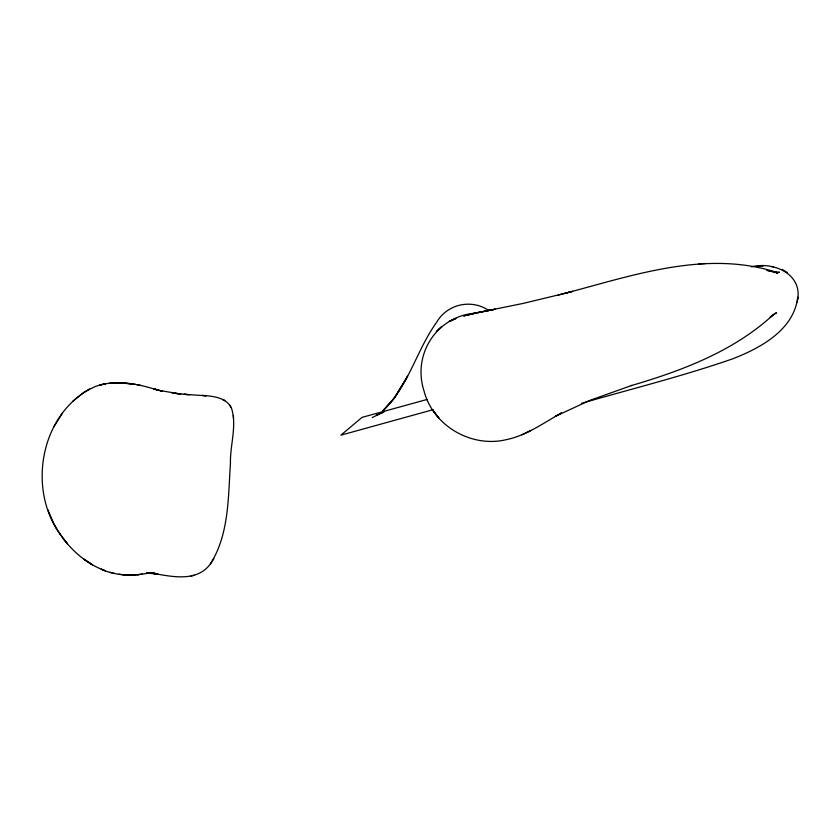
<?xml version="1.0" encoding="UTF-8"?>
<svg xmlns="http://www.w3.org/2000/svg" width="840" height="840" viewBox="0 0 840 840"><rect width="100%" height="100%" fill="white"/><g stroke="black" fill="none" stroke-linecap="round" stroke-linejoin="round"><path stroke-width="1.26" d="M797.297 302.127L797.769 297.15C793.916 330.068 760.242 348.18 732.385 358.932C682.825 376.131 631.827 388.805 581.448 403.347M797.506 300.038C802.83 273.851 772.916 261.146 751.391 266.889M158.477 390.18L155.19 389.34L162.152 391.135L153.804 388.92L156.272 389.624C136.784 383.639 115.448 379.376 95.645 386.379C41.454 410.193 26.376 487.305 59.976 534.009M149.688 573.017L153.888 573.195L146.696 573.206L151.011 572.554L146.696 573.206L157.847 573.951L151.746 573.122C170.972 576.45 196.613 582.655 210.347 564.008C229.194 534.303 228.123 497.332 230.444 463.418C229.971 445.305 236.933 426.689 231.735 408.891C227.147 397.499 212.951 396.092 202.388 395.441L206.041 395.756L184.191 394.349L189.746 394.685M53.855 426.909L62.339 413.301M210.347 564.008L213.906 558.558M474.8 313.236L467.124 315.042L474.8 313.236C436.874 316.344 412.115 354.239 424.043 391.02C433.031 425.828 471.314 447.951 506.027 439.719C526.543 435.593 543.564 422.835 561.529 412.944L555.419 416.315L589.732 400.418L631.89 385.403M777.063 272.58L776.307 273.336L779.52 272.16L774.354 272.108L766.889 270.344L777.714 272.706C706.787 249.365 633.717 275.257 564.848 293.37L572.649 291.333L558.023 295.155M382.379 411.369L394.832 397.415L407.62 376.226L393.95 398.57L383.25 410.519C408.671 386.159 416.483 350.207 436.706 322.182C447.101 304.154 471.019 298.778 488.292 310.149M441.588 326.435L436.286 331.359M72.744 401.257L83.633 392.427L89.597 388.983M377.296 415.118L378.189 414.519M372.225 417.543L382.452 412.566M521.966 434.794L531.09 430.385M773.273 314.643L776.559 312.669L770.144 317.1L772.968 315.074C733.194 351.445 682.133 370.671 631.207 385.623M376.415 414.96L383.975 412.094M433.041 409.7L340.893 435.173L362.03 417.375L426.909 399.504M565.929 293.087L523.53 303.334L478.286 312.543L495.327 309.236L487.022 310.79M191.121 576.062L194.208 575.274M478.286 312.543L490.675 310.107M105.252 570.749L101.252 569.184C116.487 576.198 133.549 576.093 149.646 572.912L147.683 573.163M138.516 574.623L137.76 574.718M142.411 574.077L137.959 574.697M148.092 573.111L150.454 572.891L146.696 573.206L153.027 573.069L146.696 573.206M133.056 575.053L137.592 574.739M148.459 573.038L156.797 573.773L148.901 573.017M698.565 263.875L705.39 263.508M757.228 266.343L763.172 266.06M128.205 575.096L132.72 575.075M148.543 573.038L155.463 573.489L148.628 573.038L150.791 573.069M127.953 575.075L123.365 574.801M188.044 394.58L172.095 393.015L180.873 394.076L159.59 390.464M771.341 266.574L773.441 266.816M118.902 574.245L123.27 574.78M132.069 383.859L119.669 382.767L135.492 384.394M140.994 385.518L136.7 384.615M110.072 572.292L114.377 573.395M105.189 570.727C84.41 563.157 67.452 547.134 56.364 528.234M224.385 400.418L222.947 399.641L224.837 400.68M787.479 272.695L782.345 269.493M63.557 538.997L67.4 543.753L59.871 533.851M432.401 409.657L438.942 418.236L432.59 409.857M230.843 407.022L229.52 404.954M53.13 522.249L56.48 528.433M53.245 522.49L47.796 509.607M233.594 418.299L233.352 415.495M455.742 318.591L449.411 321.416L455.742 318.591M471.419 314.013L463.806 315.913L471.419 314.013M103.751 384.153L99.624 385.098L105.42 383.764L103.751 384.153M474.358 313.373L470.61 314.213L482.223 311.714L474.358 313.373M113.957 382.882L109.725 383.177L121.264 382.82L113.957 382.882M92.358 564.753L83.811 559.125L92.358 564.764"/></g></svg>
